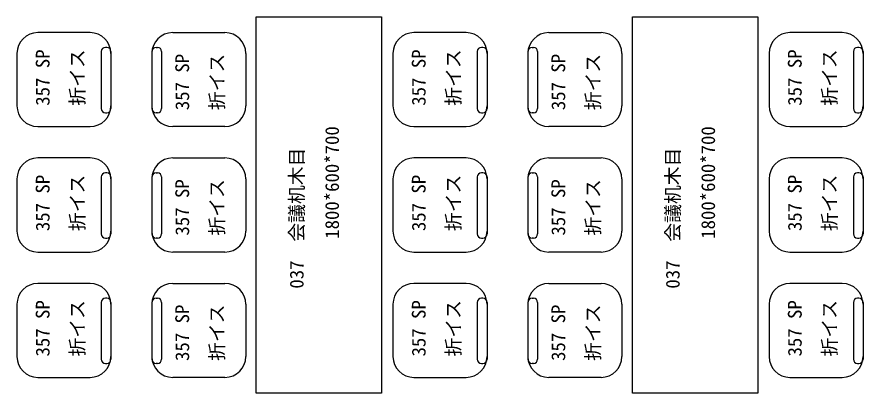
# Model space of a CAD drawing. Units: millimetres at full size, sheet at 1:60; details may follow other scales. Extents: x -23115 to 23713, y -14805 to 12672.
# Drawn here: x -1246 to 2804, y -10905 to -9105 of the extents above; entities that cross this region are included whole.
import ezdxf
from ezdxf.enums import TextEntityAlignment as Align

# ---------------------------------------------------------------- set-up
doc = ezdxf.new("R2010")
doc.units = ezdxf.units.MM
doc.header["$LTSCALE"] = 60
doc.layers.add('1-3', color=7, linetype='Continuous', lineweight=25)
doc.styles.add('ＭＳ ゴシック', font='')
doc.styles.get('ＭＳ ゴシック').set_extended_font_data('MS Gothic')

msp = doc.modelspace()

# ---------------------------------------------------------------- linework, layer by layer
at = {"layer": '1-3'}
for p, q in [((-100.64, -9105.29), (499.36, -9105.29)), ((-100.64, -10905.29), (-100.64, -9105.29)), ((499.36, -9105.29), (499.36, -10905.29)), ((1699.36, -9105.29), (2299.36, -9105.29)), ((1699.36, -10905.29), (1699.36, -9105.29)), ((2299.36, -9105.29), (2299.36, -10905.29)), ((-896.35, -9180.29), (-1146.35, -9180.29)), ((-500.64, -9180.29), (-250.64, -9180.29)), ((903.65, -9180.29), (653.65, -9180.29)), ((1299.36, -9180.29), (1549.36, -9180.29)), ((2703.65, -9180.29), (2453.65, -9180.29)), ((-842.92, -9271.26), (-842.92, -9543.53)), ((-816.35, -9251.26), (-822.92, -9251.26)), ((-796.35, -9271.26), (-796.35, -9543.53)), ((-600.64, -9271.26), (-600.64, -9543.53)), ((-580.64, -9251.26), (-574.07, -9251.26)), ((-554.08, -9271.26), (-554.08, -9543.53)), ((957.08, -9271.26), (957.08, -9543.53)), ((983.65, -9251.26), (977.08, -9251.26)), ((1003.65, -9271.26), (1003.65, -9543.53)), ((1199.36, -9271.26), (1199.36, -9543.53)), ((1219.36, -9251.26), (1225.93, -9251.26)), ((1245.92, -9271.26), (1245.92, -9543.53)), ((2757.08, -9271.26), (2757.08, -9543.53)), ((2783.65, -9251.26), (2777.08, -9251.26)), ((2803.65, -9271.26), (2803.65, -9543.53)), ((-1246.35, -9280.29), (-1246.35, -9530.29)), ((-150.64, -9280.29), (-150.64, -9530.29)), ((553.65, -9280.29), (553.65, -9530.29)), ((1649.36, -9280.29), (1649.36, -9530.29)), ((2353.65, -9280.29), (2353.65, -9530.29)), ((-822.92, -9563.53), (-816.35, -9563.53)), ((-574.07, -9563.53), (-580.64, -9563.53)), ((977.08, -9563.53), (983.65, -9563.53)), ((1225.93, -9563.53), (1219.36, -9563.53)), ((2777.08, -9563.53), (2783.65, -9563.53)), ((-1146.35, -9630.29), (-896.35, -9630.29)), ((-250.64, -9630.29), (-500.64, -9630.29)), ((653.65, -9630.29), (903.65, -9630.29)), ((1549.36, -9630.29), (1299.36, -9630.29)), ((2453.65, -9630.29), (2703.65, -9630.29)), ((-896.35, -9780.29), (-1146.35, -9780.29)), ((-500.64, -9780.29), (-250.64, -9780.29)), ((903.65, -9780.29), (653.65, -9780.29)), ((1299.36, -9780.29), (1549.36, -9780.29)), ((2703.65, -9780.29), (2453.65, -9780.29)), ((-1246.35, -9880.29), (-1246.35, -10130.29)), ((-842.92, -9871.26), (-842.92, -10143.53)), ((-816.35, -9851.26), (-822.92, -9851.26)), ((-796.35, -9871.26), (-796.35, -10143.53)), ((-600.64, -9871.26), (-600.64, -10143.53)), ((-580.64, -9851.26), (-574.07, -9851.26)), ((-554.08, -9871.26), (-554.08, -10143.53)), ((-150.64, -9880.29), (-150.64, -10130.29)), ((553.65, -9880.29), (553.65, -10130.29)), ((957.08, -9871.26), (957.08, -10143.53)), ((983.65, -9851.26), (977.08, -9851.26)), ((1003.65, -9871.26), (1003.65, -10143.53)), ((1199.36, -9871.26), (1199.36, -10143.53)), ((1219.36, -9851.26), (1225.93, -9851.26)), ((1245.92, -9871.26), (1245.92, -10143.53)), ((1649.36, -9880.29), (1649.36, -10130.29)), ((2353.65, -9880.29), (2353.65, -10130.29)), ((2757.08, -9871.26), (2757.08, -10143.53)), ((2783.65, -9851.26), (2777.08, -9851.26)), ((2803.65, -9871.26), (2803.65, -10143.53)), ((-822.92, -10163.53), (-816.35, -10163.53)), ((-574.07, -10163.53), (-580.64, -10163.53)), ((977.08, -10163.53), (983.65, -10163.53)), ((1225.93, -10163.53), (1219.36, -10163.53)), ((2777.08, -10163.53), (2783.65, -10163.53)), ((-1146.35, -10230.29), (-896.35, -10230.29)), ((-250.64, -10230.29), (-500.64, -10230.29)), ((653.65, -10230.29), (903.65, -10230.29)), ((1549.36, -10230.29), (1299.36, -10230.29)), ((2453.65, -10230.29), (2703.65, -10230.29)), ((-896.35, -10380.29), (-1146.35, -10380.29)), ((-500.64, -10380.29), (-250.64, -10380.29)), ((903.65, -10380.29), (653.65, -10380.29)), ((1299.36, -10380.29), (1549.36, -10380.29)), ((2703.65, -10380.29), (2453.65, -10380.29)), ((-1246.35, -10480.29), (-1246.35, -10730.29)), ((-842.92, -10471.26), (-842.92, -10743.53)), ((-816.35, -10451.26), (-822.92, -10451.26)), ((-796.35, -10471.26), (-796.35, -10743.53)), ((-600.64, -10471.26), (-600.64, -10743.53)), ((-580.64, -10451.26), (-574.07, -10451.26)), ((-554.08, -10471.26), (-554.08, -10743.53)), ((-150.64, -10480.29), (-150.64, -10730.29)), ((553.65, -10480.29), (553.65, -10730.29)), ((957.08, -10471.26), (957.08, -10743.53)), ((983.65, -10451.26), (977.08, -10451.26)), ((1003.65, -10471.26), (1003.65, -10743.53)), ((1199.36, -10471.26), (1199.36, -10743.53)), ((1219.36, -10451.26), (1225.93, -10451.26)), ((1245.92, -10471.26), (1245.92, -10743.53)), ((1649.36, -10480.29), (1649.36, -10730.29)), ((2353.65, -10480.29), (2353.65, -10730.29)), ((2757.08, -10471.26), (2757.08, -10743.53)), ((2783.65, -10451.26), (2777.08, -10451.26)), ((2803.65, -10471.26), (2803.65, -10743.53)), ((-822.92, -10763.53), (-816.35, -10763.53)), ((-574.07, -10763.53), (-580.64, -10763.53)), ((977.08, -10763.53), (983.65, -10763.53)), ((1225.93, -10763.53), (1219.36, -10763.53)), ((2777.08, -10763.53), (2783.65, -10763.53)), ((-1146.35, -10830.29), (-896.35, -10830.29)), ((-250.64, -10830.29), (-500.64, -10830.29)), ((653.65, -10830.29), (903.65, -10830.29)), ((1549.36, -10830.29), (1299.36, -10830.29)), ((2453.65, -10830.29), (2703.65, -10830.29)), ((499.36, -10905.29), (-100.64, -10905.29)), ((2299.36, -10905.29), (1699.36, -10905.29))]:
    msp.add_line(p, q, dxfattribs=at)
for centre, radius, start, end in [((-1146.35, -9280.29), 100, 90, 180), ((-896.35, -9280.29), 100, 0, 90), ((-500.64, -9280.29), 100, 90, 180), ((-250.64, -9280.29), 100, 0, 90), ((653.65, -9280.29), 100, 90, 180), ((903.65, -9280.29), 100, 0, 90), ((1299.36, -9280.29), 100, 90, 180), ((1549.36, -9280.29), 100, 0, 90), ((2453.65, -9280.29), 100, 90, 180), ((2703.65, -9280.29), 100, 0, 90), ((-822.92, -9271.26), 20, 90, 180), ((-816.35, -9271.26), 20, 0, 90), ((-580.64, -9271.26), 20, 90, 180), ((-574.07, -9271.26), 20, 0, 90), ((977.08, -9271.26), 20, 90, 180), ((983.65, -9271.26), 20, 0, 90), ((1219.36, -9271.26), 20, 90, 180), ((1225.93, -9271.26), 20, 0, 90), ((2777.08, -9271.26), 20, 90, 180), ((2783.65, -9271.26), 20, 0, 90), ((-1146.35, -9530.29), 100, 180, 270), ((-896.35, -9530.29), 100, 270, 0), ((-822.92, -9543.53), 20, 180, 270), ((-816.35, -9543.53), 20, 270, 0), ((-500.64, -9530.29), 100, 180, 270), ((-580.64, -9543.53), 20, 180, 270), ((-574.07, -9543.53), 20, 270, 0), ((-250.64, -9530.29), 100, 270, 0), ((653.65, -9530.29), 100, 180, 270), ((903.65, -9530.29), 100, 270, 0), ((977.08, -9543.53), 20, 180, 270), ((983.65, -9543.53), 20, 270, 0), ((1299.36, -9530.29), 100, 180, 270), ((1219.36, -9543.53), 20, 180, 270), ((1225.93, -9543.53), 20, 270, 0), ((1549.36, -9530.29), 100, 270, 0), ((2453.65, -9530.29), 100, 180, 270), ((2703.65, -9530.29), 100, 270, 0), ((2777.08, -9543.53), 20, 180, 270), ((2783.65, -9543.53), 20, 270, 0), ((-1146.35, -9880.29), 100, 90, 180), ((-896.35, -9880.29), 100, 0, 90), ((-500.64, -9880.29), 100, 90, 180), ((-250.64, -9880.29), 100, 0, 90), ((653.65, -9880.29), 100, 90, 180), ((903.65, -9880.29), 100, 0, 90), ((1299.36, -9880.29), 100, 90, 180), ((1549.36, -9880.29), 100, 0, 90), ((2453.65, -9880.29), 100, 90, 180), ((2703.65, -9880.29), 100, 0, 90), ((-822.92, -9871.26), 20, 90, 180), ((-816.35, -9871.26), 20, 0, 90), ((-580.64, -9871.26), 20, 90, 180), ((-574.07, -9871.26), 20, 0, 90), ((977.08, -9871.26), 20, 90, 180), ((983.65, -9871.26), 20, 0, 90), ((1219.36, -9871.26), 20, 90, 180), ((1225.93, -9871.26), 20, 0, 90), ((2777.08, -9871.26), 20, 90, 180), ((2783.65, -9871.26), 20, 0, 90), ((-1146.35, -10130.29), 100, 180, 270), ((-896.35, -10130.29), 100, 270, 0), ((-822.92, -10143.53), 20, 180, 270), ((-816.35, -10143.53), 20, 270, 0), ((-500.64, -10130.29), 100, 180, 270), ((-580.64, -10143.53), 20, 180, 270), ((-574.07, -10143.53), 20, 270, 0), ((-250.64, -10130.29), 100, 270, 0), ((653.65, -10130.29), 100, 180, 270), ((903.65, -10130.29), 100, 270, 0), ((977.08, -10143.53), 20, 180, 270), ((983.65, -10143.53), 20, 270, 0), ((1299.36, -10130.29), 100, 180, 270), ((1219.36, -10143.53), 20, 180, 270), ((1225.93, -10143.53), 20, 270, 0), ((1549.36, -10130.29), 100, 270, 0), ((2453.65, -10130.29), 100, 180, 270), ((2703.65, -10130.29), 100, 270, 0), ((2777.08, -10143.53), 20, 180, 270), ((2783.65, -10143.53), 20, 270, 0), ((-1146.35, -10480.29), 100, 90, 180), ((-896.35, -10480.29), 100, 0, 90), ((-500.64, -10480.29), 100, 90, 180), ((-250.64, -10480.29), 100, 0, 90), ((653.65, -10480.29), 100, 90, 180), ((903.65, -10480.29), 100, 0, 90), ((1299.36, -10480.29), 100, 90, 180), ((1549.36, -10480.29), 100, 0, 90), ((2453.65, -10480.29), 100, 90, 180), ((2703.65, -10480.29), 100, 0, 90), ((-822.92, -10471.26), 20, 90, 180), ((-816.35, -10471.26), 20, 0, 90), ((-580.64, -10471.26), 20, 90, 180), ((-574.07, -10471.26), 20, 0, 90), ((977.08, -10471.26), 20, 90, 180), ((983.65, -10471.26), 20, 0, 90), ((1219.36, -10471.26), 20, 90, 180), ((1225.93, -10471.26), 20, 0, 90), ((2777.08, -10471.26), 20, 90, 180), ((2783.65, -10471.26), 20, 0, 90), ((-1146.35, -10730.29), 100, 180, 270), ((-896.35, -10730.29), 100, 270, 0), ((-500.64, -10730.29), 100, 180, 270), ((-250.64, -10730.29), 100, 270, 0), ((653.65, -10730.29), 100, 180, 270), ((903.65, -10730.29), 100, 270, 0), ((1299.36, -10730.29), 100, 180, 270), ((1549.36, -10730.29), 100, 270, 0), ((2453.65, -10730.29), 100, 180, 270), ((2703.65, -10730.29), 100, 270, 0), ((-822.92, -10743.53), 20, 180, 270), ((-816.35, -10743.53), 20, 270, 0), ((-580.64, -10743.53), 20, 180, 270), ((-574.07, -10743.53), 20, 270, 0), ((977.08, -10743.53), 20, 180, 270), ((983.65, -10743.53), 20, 270, 0), ((1219.36, -10743.53), 20, 180, 270), ((1225.93, -10743.53), 20, 270, 0), ((2777.08, -10743.53), 20, 180, 270), ((2783.65, -10743.53), 20, 270, 0)]:
    msp.add_arc(centre, radius, start, end, dxfattribs=at)

# ---------------------------------------------------------------- texts
at = {"layer": '1-3', "color": 4, "style": 'ＭＳ ゴシック'}
for s, p in [('357 SP', (-1070.4, -9530.15)), ('折イス', (-904.46, -9530.15)), ('357 SP', (729.6, -9530.15)), ('折イス', (895.54, -9530.15)), ('357 SP', (2529.6, -9530.15)), ('折イス', (2695.54, -9530.15)), ('357 SP', (-402.39, -9551.5)), ('折イス', (-236.45, -9551.5)), ('357 SP', (1397.61, -9551.5)), ('折イス', (1563.55, -9551.5)), ('1800*600*700', (314.81, -10166.92)), ('1800*600*700', (2114.81, -10166.92)), ('037\u3000会議机木目', (145.48, -10405.53)), ('037\u3000会議机木目', (1945.48, -10405.53)), ('357 SP', (-1070.4, -10130.15)), ('折イス', (-904.46, -10130.15)), ('357 SP', (729.6, -10130.15)), ('折イス', (895.54, -10130.15)), ('357 SP', (2529.6, -10130.15)), ('折イス', (2695.54, -10130.15)), ('357 SP', (-402.39, -10151.5)), ('折イス', (-236.45, -10151.5)), ('357 SP', (1397.61, -10151.5)), ('折イス', (1563.55, -10151.5)), ('357 SP', (-1070.4, -10730.15)), ('折イス', (-904.46, -10730.15)), ('357 SP', (-402.39, -10751.5)), ('357 SP', (729.6, -10730.15)), ('折イス', (895.54, -10730.15)), ('357 SP', (1397.61, -10751.5)), ('357 SP', (2529.6, -10730.15)), ('折イス', (2695.54, -10730.15)), ('折イス', (-236.45, -10751.5)), ('折イス', (1563.55, -10751.5))]:
    msp.add_text(s, height=65.98, rotation=90, dxfattribs=at).set_placement(p, align=Align.BOTTOM_LEFT)

doc.saveas('drawing.dxf')
